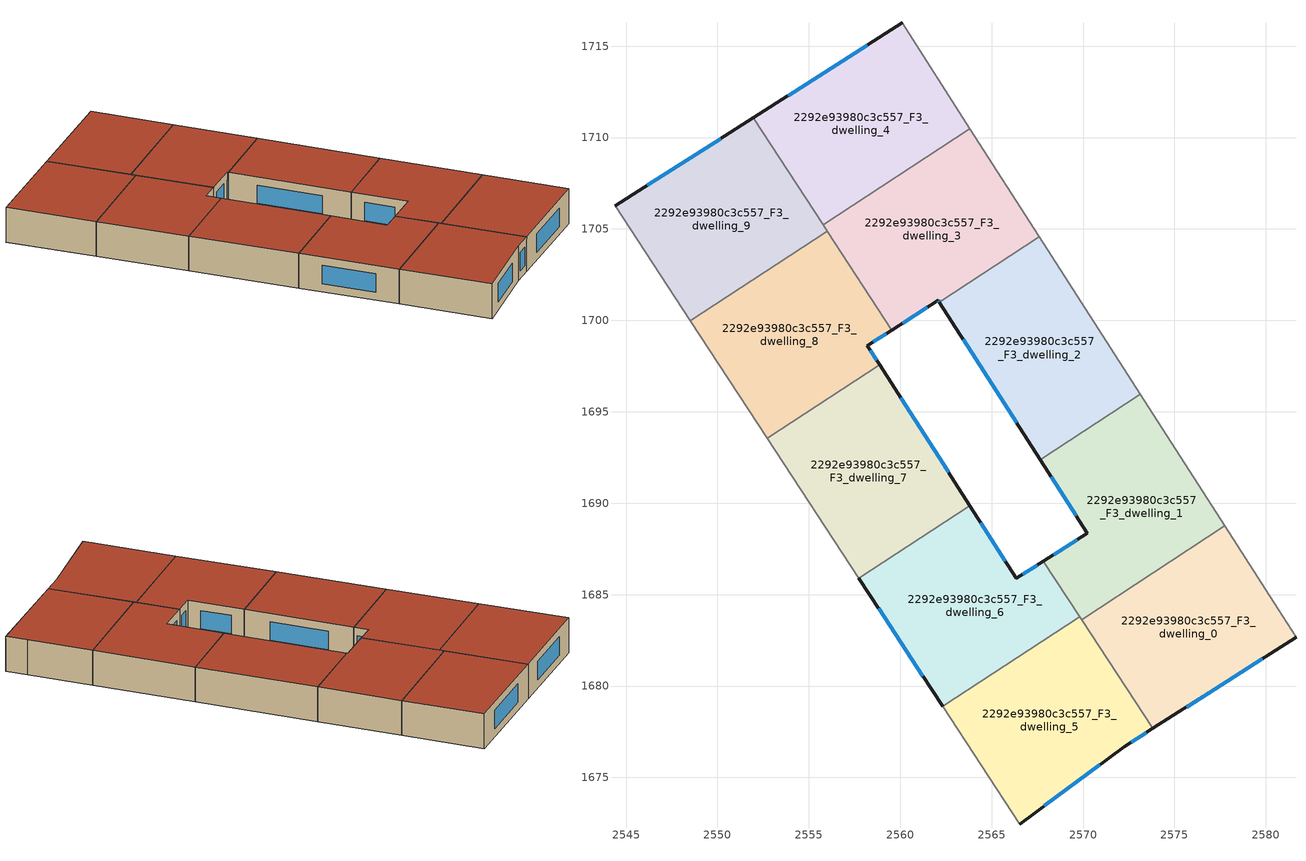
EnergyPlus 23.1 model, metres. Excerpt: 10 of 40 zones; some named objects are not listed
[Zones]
2292e93980c3c557_F3_dwelling_0
 floor to 2292e93980c3c557_F2_dwelling_0 (EU_floor_Construction): 2577.75,1688.75 2580.68,1684.2 2581.65,1682.67 2573.82,1677.68 2569.93,1683.63 z9
 wall outside (EU_wall_Construction): 2573.82,1677.68 2581.65,1682.67 z9:12
 wall adiabatic (EU_wall_Construction): 2581.65,1682.67 2580.68,1684.2 2577.75,1688.75 z9:12
 wall to 2292e93980c3c557_F3_dwelling_5 (EU_wall_Construction): 2569.93,1683.63 2573.82,1677.68 z9:12
 wall to 2292e93980c3c557_F3_dwelling_1 (EU_wall_Construction): 2577.75,1688.75 2569.93,1683.63 z9:12
 window (EU_Window_Construction): 2575.66,1678.85 2579.81,1681.5 z9.7:11.3
 roof outside (EU_roof_Construction): 2581.65,1682.67 2580.68,1684.2 2577.75,1688.75 2569.93,1683.63 2573.82,1677.68 z12
2292e93980c3c557_F3_dwelling_1
 floor to 2292e93980c3c557_F2_dwelling_1 (EU_floor_Construction): 2573.13,1695.96 2577.75,1688.75 2569.93,1683.63 2567.83,1686.83 2570.24,1688.37 2567.66,1692.39 z9
 wall outside (EU_wall_Construction): 2567.66,1692.39 2570.24,1688.37 2567.83,1686.83 z9:12
 wall adiabatic (EU_wall_Construction): 2577.75,1688.75 2573.13,1695.96 z9:12
 wall to 2292e93980c3c557_F3_dwelling_2 (EU_wall_Construction): 2573.13,1695.96 2567.66,1692.39 z9:12
 wall to 2292e93980c3c557_F3_dwelling_6 (EU_wall_Construction): 2567.83,1686.83 2569.81,1683.8 z9:12
 wall to 2292e93980c3c557_F3_dwelling_5 (EU_wall_Construction): 2569.81,1683.8 2569.93,1683.63 z9:12
 window (EU_Window_Construction): 2569.67,1688.01 2568.39,1687.19 / 2568.27,1691.44 2569.63,1689.31 z9.7:11.3
 roof outside (EU_roof_Construction): 2577.75,1688.75 2573.13,1695.96 2567.66,1692.39 2570.24,1688.37 2567.83,1686.83 2569.93,1683.63 z12
2292e93980c3c557_F3_dwelling_2
 floor to 2292e93980c3c557_F2_dwelling_2 (EU_floor_Construction): 2567.6,1704.58 2573.13,1695.96 2567.66,1692.39 2562.14,1701 z9
 wall outside (EU_wall_Construction): 2562.14,1701 2567.66,1692.39 z9:12
 wall adiabatic (EU_wall_Construction): 2573.13,1695.96 2567.6,1704.58 z9:12
 wall to 2292e93980c3c557_F3_dwelling_3 (EU_wall_Construction): 2567.6,1704.58 2562.14,1701 z9:12
 window (EU_Window_Construction): 2563.44,1698.98 2566.37,1694.41 z9.7:11.3
 roof outside (EU_roof_Construction): 2573.13,1695.96 2567.6,1704.58 2562.14,1701 2567.66,1692.39 z12
2292e93980c3c557_F3_dwelling_3
 floor to 2292e93980c3c557_F2_dwelling_3 (EU_floor_Construction): 2563.81,1710.49 2567.6,1704.58 2562.14,1701 2562.08,1701.09 2559.55,1699.47 2555.78,1705.23 z9
 wall outside (EU_wall_Construction): 2559.55,1699.47 2562.08,1701.09 2562.14,1701 z9:12
 wall adiabatic (EU_wall_Construction): 2567.6,1704.58 2563.81,1710.49 z9:12
 wall to 2292e93980c3c557_F3_dwelling_4 (EU_wall_Construction): 2563.81,1710.49 2555.78,1705.23 z9:12
 wall to 2292e93980c3c557_F3_dwelling_8 (EU_wall_Construction): 2556.01,1704.88 2559.55,1699.47 z9:12
 wall to 2292e93980c3c557_F3_dwelling_9 (EU_wall_Construction): 2555.78,1705.23 2556.01,1704.88 z9:12
 window (EU_Window_Construction): 2562.1,1701.07 2562.13,1701.02 / 2560.14,1699.85 2561.49,1700.71 z9.7:11.3
 roof outside (EU_roof_Construction): 2567.6,1704.58 2563.81,1710.49 2555.78,1705.23 2559.55,1699.47 2562.08,1701.09 2562.14,1701 z12
2292e93980c3c557_F3_dwelling_4
 floor to 2292e93980c3c557_F2_dwelling_4 (EU_floor_Construction): 2560.1,1716.27 2563.81,1710.49 2555.78,1705.23 2551.95,1711.08 z9
 wall outside (EU_wall_Construction): 2560.1,1716.27 2551.95,1711.08 z9:12
 wall adiabatic (EU_wall_Construction): 2563.81,1710.49 2560.1,1716.27 z9:12
 wall to 2292e93980c3c557_F3_dwelling_9 (EU_wall_Construction): 2551.95,1711.08 2555.78,1705.23 z9:12
 window (EU_Window_Construction): 2558.18,1715.05 2553.86,1712.3 z9.7:11.3
 roof outside (EU_roof_Construction): 2563.81,1710.49 2560.1,1716.27 2551.95,1711.08 2555.78,1705.23 z12
2292e93980c3c557_F3_dwelling_5
 floor to 2292e93980c3c557_F2_dwelling_5 (EU_floor_Construction): 2569.81,1683.8 2573.82,1677.68 2572.26,1676.69 2566.54,1672.45 2562.32,1678.89 z9
 wall outside (EU_wall_Construction): 2566.54,1672.45 2572.26,1676.69 2573.82,1677.68 z9:12
 wall adiabatic (EU_wall_Construction): 2562.32,1678.89 2566.54,1672.45 z9:12
 wall to 2292e93980c3c557_F3_dwelling_6 (EU_wall_Construction): 2569.81,1683.8 2562.32,1678.89 z9:12
 window (EU_Window_Construction): 2572.63,1676.92 2573.46,1677.45 / 2567.89,1673.44 2570.92,1675.69 z9.7:11.3
 roof outside (EU_roof_Construction): 2572.26,1676.69 2573.82,1677.68 2569.81,1683.8 2562.32,1678.89 2566.54,1672.45 z12
2292e93980c3c557_F3_dwelling_6
 floor to 2292e93980c3c557_F2_dwelling_6 (EU_floor_Construction): 2567.83,1686.83 2569.81,1683.8 2562.32,1678.89 2557.73,1685.9 2563.81,1689.87 2566.36,1685.89 z9
 wall outside (EU_wall_Construction): 2567.83,1686.83 2566.36,1685.89 2563.81,1689.87 / 2557.73,1685.9 2562.32,1678.89 z9:12
 wall to 2292e93980c3c557_F3_dwelling_7 (EU_wall_Construction): 2563.81,1689.87 2557.73,1685.9 z9:12
 window (EU_Window_Construction): 2567.48,1686.61 2566.7,1686.11 / 2558.81,1684.25 2561.24,1680.54 / 2565.76,1686.83 2564.41,1688.94 z9.7:11.3
 roof outside (EU_roof_Construction): 2569.81,1683.8 2567.83,1686.83 2566.36,1685.89 2563.81,1689.87 2557.73,1685.9 2562.32,1678.89 z12
2292e93980c3c557_F3_dwelling_7
 floor to 2292e93980c3c557_F2_dwelling_7 (EU_floor_Construction): 2558.87,1697.58 2563.81,1689.87 2557.73,1685.9 2552.72,1693.55 z9
 wall outside (EU_wall_Construction): 2563.81,1689.87 2558.87,1697.58 z9:12
 wall adiabatic (EU_wall_Construction): 2552.72,1693.55 2557.73,1685.9 z9:12
 wall to 2292e93980c3c557_F3_dwelling_8 (EU_wall_Construction): 2558.87,1697.58 2552.72,1693.55 z9:12
 window (EU_Window_Construction): 2562.65,1691.68 2560.03,1695.77 z9.7:11.3
 roof outside (EU_roof_Construction): 2563.81,1689.87 2558.87,1697.58 2552.72,1693.55 2557.73,1685.9 z12
2292e93980c3c557_F3_dwelling_8
 floor to 2292e93980c3c557_F2_dwelling_8 (EU_floor_Construction): 2556,1704.88 2559.55,1699.47 2558.2,1698.62 2558.87,1697.58 2552.72,1693.55 2548.51,1699.98 z9
 wall outside (EU_wall_Construction): 2558.87,1697.58 2558.2,1698.62 2559.55,1699.47 z9:12
 wall adiabatic (EU_wall_Construction): 2548.52,1699.98 2552.72,1693.55 z9:12
 wall to 2292e93980c3c557_F3_dwelling_9 (EU_wall_Construction): 2556,1704.88 2548.51,1699.98 z9:12
 window (EU_Window_Construction): 2558.52,1698.82 2559.23,1699.27 / 2558.71,1697.82 2558.36,1698.37 z9.7:11.3
 roof outside (EU_roof_Construction): 2558.87,1697.58 2558.2,1698.62 2559.55,1699.47 2556.01,1704.88 2548.52,1699.98 2552.72,1693.55 z12
2292e93980c3c557_F3_dwelling_9
 floor to 2292e93980c3c557_F2_dwelling_9 (EU_floor_Construction): 2551.95,1711.08 2556,1704.88 2548.51,1699.98 2544.4,1706.26 z9
 wall outside (EU_wall_Construction): 2551.95,1711.08 2544.4,1706.26 z9:12
 wall adiabatic (EU_wall_Construction): 2544.4,1706.26 2548.52,1699.98 z9:12
 window (EU_Window_Construction): 2550.17,1709.95 2546.17,1707.39 z9.7:11.3
 roof outside (EU_roof_Construction): 2556.01,1704.88 2551.95,1711.08 2544.4,1706.26 2548.52,1699.98 z12
[Building]
EU S2 Campaign: North Axis=0; Terrain=City; Solar Distribution=FullExterior
[Site:Location]
Budapest.Ferenc.Liszt.Intl.AP: Latitude=47.437; Longitude=19.256; Time Zone=1; Elevation=185
[SizingPeriod:WeatherFileDays]
AnnualSizingPeriod: Begin Month=1; Begin Day of Month=1; End Month=12; End Day of Month=31; Day of Week for Start Day=Monday; Use Weather File Daylight Saving Period=No; Use Weather File Rain and Snow Indicators=No
[MATERIAL]
EU_InternalMass_Material: Roughness=MediumRough; Thickness=0.1; Conductivity=1; Density=1800; Specific Heat=900; Thermal Absorptance=0.9; Solar Absorptance=0.7; Visible Absorptance=0.7
[MATERIAL:NOMASS] Roughness=MediumRough; Thermal Absorptance=0.9; Solar Absorptance=0.7; Visible Absorptance=0.7
Name | Thermal Resistance
EU_wall_NoMass | 0.832559
EU_roof_NoMass | 1.39638
EU_floor_NoMass | 0.872794
[WINDOWMATERIAL:SIMPLEGLAZINGSYSTEM]
EU_Window_SimpleGlazing: UFactor=2.79869; Solar Heat Gain Coefficient=0.75; Visible Transmittance=0.75
[CONSTRUCTION]
EU_wall_Construction: EU_wall_NoMass
EU_roof_Construction: EU_roof_NoMass
EU_floor_Construction: EU_floor_NoMass
EU_Window_Construction: EU_Window_SimpleGlazing
EU_InternalMass_Construction: EU_InternalMass_Material
[ZONE] Type=1; Multiplier=1; Ceiling Height=autocalculate; Floor Area=autocalculate; Part of Total Floor Area=Yes
Name | Volume
2292e93980c3c557_F3_dwelling_0; 2292e93980c3c557_F3_dwelling_9 | 200.407
2292e93980c3c557_F3_dwelling_1 | 200.419
2292e93980c3c557_F3_dwelling_2 | 200.412
2292e93980c3c557_F3_dwelling_3 | 200.387
2292e93980c3c557_F3_dwelling_4 | 200.405
2292e93980c3c557_F3_dwelling_5 | 200.402
2292e93980c3c557_F3_dwelling_6 | 200.429
2292e93980c3c557_F3_dwelling_7 | 200.408
2292e93980c3c557_F3_dwelling_8 | 200.413
[INTERNALMASS] Construction=EU_InternalMass_Construction
Name | Zone or ZoneList | Surface Area
2292e93980c3c557_F3_dwelling_0_EU_InternalMass | 2292e93980c3c557_F3_dwelling_0 | 66.8023
2292e93980c3c557_F3_dwelling_1_EU_InternalMass | 2292e93980c3c557_F3_dwelling_1 | 66.8062
2292e93980c3c557_F3_dwelling_2_EU_InternalMass | 2292e93980c3c557_F3_dwelling_2 | 66.8042
2292e93980c3c557_F3_dwelling_3_EU_InternalMass | 2292e93980c3c557_F3_dwelling_3 | 66.7956
2292e93980c3c557_F3_dwelling_4_EU_InternalMass | 2292e93980c3c557_F3_dwelling_4 | 66.8015
2292e93980c3c557_F3_dwelling_5_EU_InternalMass | 2292e93980c3c557_F3_dwelling_5 | 66.8006
2292e93980c3c557_F3_dwelling_6_EU_InternalMass | 2292e93980c3c557_F3_dwelling_6 | 66.8096
2292e93980c3c557_F3_dwelling_7_EU_InternalMass | 2292e93980c3c557_F3_dwelling_7 | 66.8028
2292e93980c3c557_F3_dwelling_8_EU_InternalMass | 2292e93980c3c557_F3_dwelling_8 | 66.8043
2292e93980c3c557_F3_dwelling_9_EU_InternalMass | 2292e93980c3c557_F3_dwelling_9 | 66.8024
[OTHEREQUIPMENT] Fuel Type=Electricity; Design Level Calculation Method=Watts/Area; Power per Zone Floor Area=1; Fraction Latent=0; Fraction Radiant=0; Fraction Lost=0; Carbon Dioxide Generation Rate=0; EndUse Subcategory=EU_Step8_InternalGains
Name | Zone or ZoneList or Space or SpaceList | Schedule
EU_Step8_InternalGain_2292e93980c3c557_F3_dwelling_0_f000 | 2292e93980c3c557_F3_dwelling_0 | EU_Step8_GainSchedule_2292e93980c3c557_F3_dwelling_0_f000
EU_Step8_InternalGain_2292e93980c3c557_F3_dwelling_1_f000 | 2292e93980c3c557_F3_dwelling_1 | EU_Step8_GainSchedule_2292e93980c3c557_F3_dwelling_1_f000
EU_Step8_InternalGain_2292e93980c3c557_F3_dwelling_2_f000 | 2292e93980c3c557_F3_dwelling_2 | EU_Step8_GainSchedule_2292e93980c3c557_F3_dwelling_2_f000
EU_Step8_InternalGain_2292e93980c3c557_F3_dwelling_3_f000 | 2292e93980c3c557_F3_dwelling_3 | EU_Step8_GainSchedule_2292e93980c3c557_F3_dwelling_3_f000
EU_Step8_InternalGain_2292e93980c3c557_F3_dwelling_4_f000 | 2292e93980c3c557_F3_dwelling_4 | EU_Step8_GainSchedule_2292e93980c3c557_F3_dwelling_4_f000
EU_Step8_InternalGain_2292e93980c3c557_F3_dwelling_5_f000 | 2292e93980c3c557_F3_dwelling_5 | EU_Step8_GainSchedule_2292e93980c3c557_F3_dwelling_5_f000
EU_Step8_InternalGain_2292e93980c3c557_F3_dwelling_6_f000 | 2292e93980c3c557_F3_dwelling_6 | EU_Step8_GainSchedule_2292e93980c3c557_F3_dwelling_6_f000
EU_Step8_InternalGain_2292e93980c3c557_F3_dwelling_7_f000 | 2292e93980c3c557_F3_dwelling_7 | EU_Step8_GainSchedule_2292e93980c3c557_F3_dwelling_7_f000
EU_Step8_InternalGain_2292e93980c3c557_F3_dwelling_8_f000 | 2292e93980c3c557_F3_dwelling_8 | EU_Step8_GainSchedule_2292e93980c3c557_F3_dwelling_8_f000
EU_Step8_InternalGain_2292e93980c3c557_F3_dwelling_9_f000 | 2292e93980c3c557_F3_dwelling_9 | EU_Step8_GainSchedule_2292e93980c3c557_F3_dwelling_9_f000
[ZONEVENTILATION:DESIGNFLOWRATE] Schedule=EU_AlwaysOn; Design Flow Rate Calculation Method=AirChanges/Hour; Air Changes per Hour=0.475469; Ventilation Type=Natural; Fan Pressure Rise=0; Fan Total Efficiency=1; Constant Term Coefficient=1; Temperature Term Coefficient=0; Velocity Term Coefficient=0; Velocity Squared Term Coefficient=0; Minimum Indoor Temperature=-100; Maximum Indoor Temperature=100; Delta Temperature=-100; Minimum Outdoor Temperature=-100; Maximum Outdoor Temperature=100; Maximum Wind Speed=40
Name | Zone or ZoneList or Space or SpaceList
EU_ConstantAir_2292e93980c3c557_F3_dwelling_0 | 2292e93980c3c557_F3_dwelling_0
EU_ConstantAir_2292e93980c3c557_F3_dwelling_1 | 2292e93980c3c557_F3_dwelling_1
EU_ConstantAir_2292e93980c3c557_F3_dwelling_2 | 2292e93980c3c557_F3_dwelling_2
EU_ConstantAir_2292e93980c3c557_F3_dwelling_3 | 2292e93980c3c557_F3_dwelling_3
EU_ConstantAir_2292e93980c3c557_F3_dwelling_4 | 2292e93980c3c557_F3_dwelling_4
EU_ConstantAir_2292e93980c3c557_F3_dwelling_5 | 2292e93980c3c557_F3_dwelling_5
EU_ConstantAir_2292e93980c3c557_F3_dwelling_6 | 2292e93980c3c557_F3_dwelling_6
EU_ConstantAir_2292e93980c3c557_F3_dwelling_7 | 2292e93980c3c557_F3_dwelling_7
EU_ConstantAir_2292e93980c3c557_F3_dwelling_8 | 2292e93980c3c557_F3_dwelling_8
EU_ConstantAir_2292e93980c3c557_F3_dwelling_9 | 2292e93980c3c557_F3_dwelling_9
[HVACTEMPLATE:ZONE:IDEALLOADSAIRSYSTEM] System Availability Schedule=EU_AlwaysOn; Maximum Heating Supply Air Temperature=50; Minimum Cooling Supply Air Temperature=13; Maximum Heating Supply Air Humidity Ratio=0.0156; Minimum Cooling Supply Air Humidity Ratio=0.0077; Heating Limit=NoLimit; Cooling Limit=NoLimit; Heating Availability Schedule=EU_AlwaysOn; Cooling Availability Schedule=EU_CoolingOff; Dehumidification Control Type=ConstantSensibleHeatRatio; Cooling Sensible Heat Ratio=0.7; Dehumidification Setpoint=60; Humidification Control Type=None; Humidification Setpoint=30; Outdoor Air Method=None; Outdoor Air Flow Rate per Person=0.00944; Outdoor Air Flow Rate per Zone Floor Area=0; Outdoor Air Flow Rate per Zone=0; Demand Controlled Ventilation Type=None; Outdoor Air Economizer Type=NoEconomizer; Heat Recovery Type=None; Sensible Heat Recovery Effectiveness=0.7; Latent Heat Recovery Effectiveness=0.65
Name | Template Thermostat
2292e93980c3c557_F3_dwelling_0 | EU_HeatOnly_2292e93980c3c557_F3_dwelling_0
2292e93980c3c557_F3_dwelling_1 | EU_HeatOnly_2292e93980c3c557_F3_dwelling_1
2292e93980c3c557_F3_dwelling_2 | EU_HeatOnly_2292e93980c3c557_F3_dwelling_2
2292e93980c3c557_F3_dwelling_3 | EU_HeatOnly_2292e93980c3c557_F3_dwelling_3
2292e93980c3c557_F3_dwelling_4 | EU_HeatOnly_2292e93980c3c557_F3_dwelling_4
2292e93980c3c557_F3_dwelling_5 | EU_HeatOnly_2292e93980c3c557_F3_dwelling_5
2292e93980c3c557_F3_dwelling_6 | EU_HeatOnly_2292e93980c3c557_F3_dwelling_6
2292e93980c3c557_F3_dwelling_7 | EU_HeatOnly_2292e93980c3c557_F3_dwelling_7
2292e93980c3c557_F3_dwelling_8 | EU_HeatOnly_2292e93980c3c557_F3_dwelling_8
2292e93980c3c557_F3_dwelling_9 | EU_HeatOnly_2292e93980c3c557_F3_dwelling_9
[SIZING:ZONE] Zone Cooling Design Supply Air Temperature Input Method=SupplyAirTemperature; Zone Cooling Design Supply Air Temperature=13; Zone Heating Design Supply Air Temperature Input Method=SupplyAirTemperature; Zone Heating Design Supply Air Temperature=50; Zone Cooling Design Supply Air Humidity Ratio=0.008; Zone Heating Design Supply Air Humidity Ratio=0.008; Cooling Design Air Flow Method=DesignDay; Cooling Design Air Flow Rate=0; Cooling Minimum Air Flow per Zone Floor Area=0.000762; Cooling Minimum Air Flow=0; Cooling Minimum Air Flow Fraction=0.2; Heating Design Air Flow Method=DesignDay; Heating Design Air Flow Rate=0; Heating Maximum Air Flow per Zone Floor Area=0.002032; Heating Maximum Air Flow=0.141576; Heating Maximum Air Flow Fraction=0.3; Account for Dedicated Outdoor Air System=No; Dedicated Outdoor Air System Control Strategy=NeutralSupplyAir; Dedicated Outdoor Air Low Setpoint Temperature for Design=autosize; Dedicated Outdoor Air High Setpoint Temperature for Design=autosize; Zone Load Sizing Method=Sensible Load Only No Latent Load; Zone Latent Cooling Design Supply Air Humidity Ratio Input Method=HumidityRatioDifference; Zone Cooling Design Supply Air Humidity Ratio Difference=0.005; Zone Latent Heating Design Supply Air Humidity Ratio Input Method=HumidityRatioDifference; Zone Humidification Design Supply Air Humidity Ratio Difference=0.005
2292e93980c3c557_F3_dwelling_0; 2292e93980c3c557_F3_dwelling_1; 2292e93980c3c557_F3_dwelling_2; 2292e93980c3c557_F3_dwelling_3; 2292e93980c3c557_F3_dwelling_4; 2292e93980c3c557_F3_dwelling_5; 2292e93980c3c557_F3_dwelling_6; 2292e93980c3c557_F3_dwelling_7; 2292e93980c3c557_F3_dwelling_8; 2292e93980c3c557_F3_dwelling_9
[SCHEDULE:CONSTANT]
Name | Hourly Value
EU_AlwaysOn | 1
EU_CoolingOff | 0
[SCHEDULE:FILE] Column Number=1; Rows to Skip at Top=0; Number of Hours of Data=8760; Column Separator=Comma; Interpolate to Timestep=No; Minutes per Item=60; Adjust Schedule for Daylight Savings=Yes
Name | File
EU_Step8_GainSchedule_2292e93980c3c557_F3_dwelling_0_f000 | ../../schedules/2292e93980c3c557/2292e93980c3c557_F3_dwelling_0_f000_gain.csv
EU_Step8_GainSchedule_2292e93980c3c557_F3_dwelling_1_f000 | ../../schedules/2292e93980c3c557/2292e93980c3c557_F3_dwelling_1_f000_gain.csv
EU_Step8_GainSchedule_2292e93980c3c557_F3_dwelling_2_f000 | ../../schedules/2292e93980c3c557/2292e93980c3c557_F3_dwelling_2_f000_gain.csv
EU_Step8_GainSchedule_2292e93980c3c557_F3_dwelling_3_f000 | ../../schedules/2292e93980c3c557/2292e93980c3c557_F3_dwelling_3_f000_gain.csv
EU_Step8_GainSchedule_2292e93980c3c557_F3_dwelling_4_f000 | ../../schedules/2292e93980c3c557/2292e93980c3c557_F3_dwelling_4_f000_gain.csv
EU_Step8_GainSchedule_2292e93980c3c557_F3_dwelling_5_f000 | ../../schedules/2292e93980c3c557/2292e93980c3c557_F3_dwelling_5_f000_gain.csv
EU_Step8_GainSchedule_2292e93980c3c557_F3_dwelling_6_f000 | ../../schedules/2292e93980c3c557/2292e93980c3c557_F3_dwelling_6_f000_gain.csv
EU_Step8_GainSchedule_2292e93980c3c557_F3_dwelling_7_f000 | ../../schedules/2292e93980c3c557/2292e93980c3c557_F3_dwelling_7_f000_gain.csv
EU_Step8_GainSchedule_2292e93980c3c557_F3_dwelling_8_f000 | ../../schedules/2292e93980c3c557/2292e93980c3c557_F3_dwelling_8_f000_gain.csv
EU_Step8_GainSchedule_2292e93980c3c557_F3_dwelling_9_f000 | ../../schedules/2292e93980c3c557/2292e93980c3c557_F3_dwelling_9_f000_gain.csv
